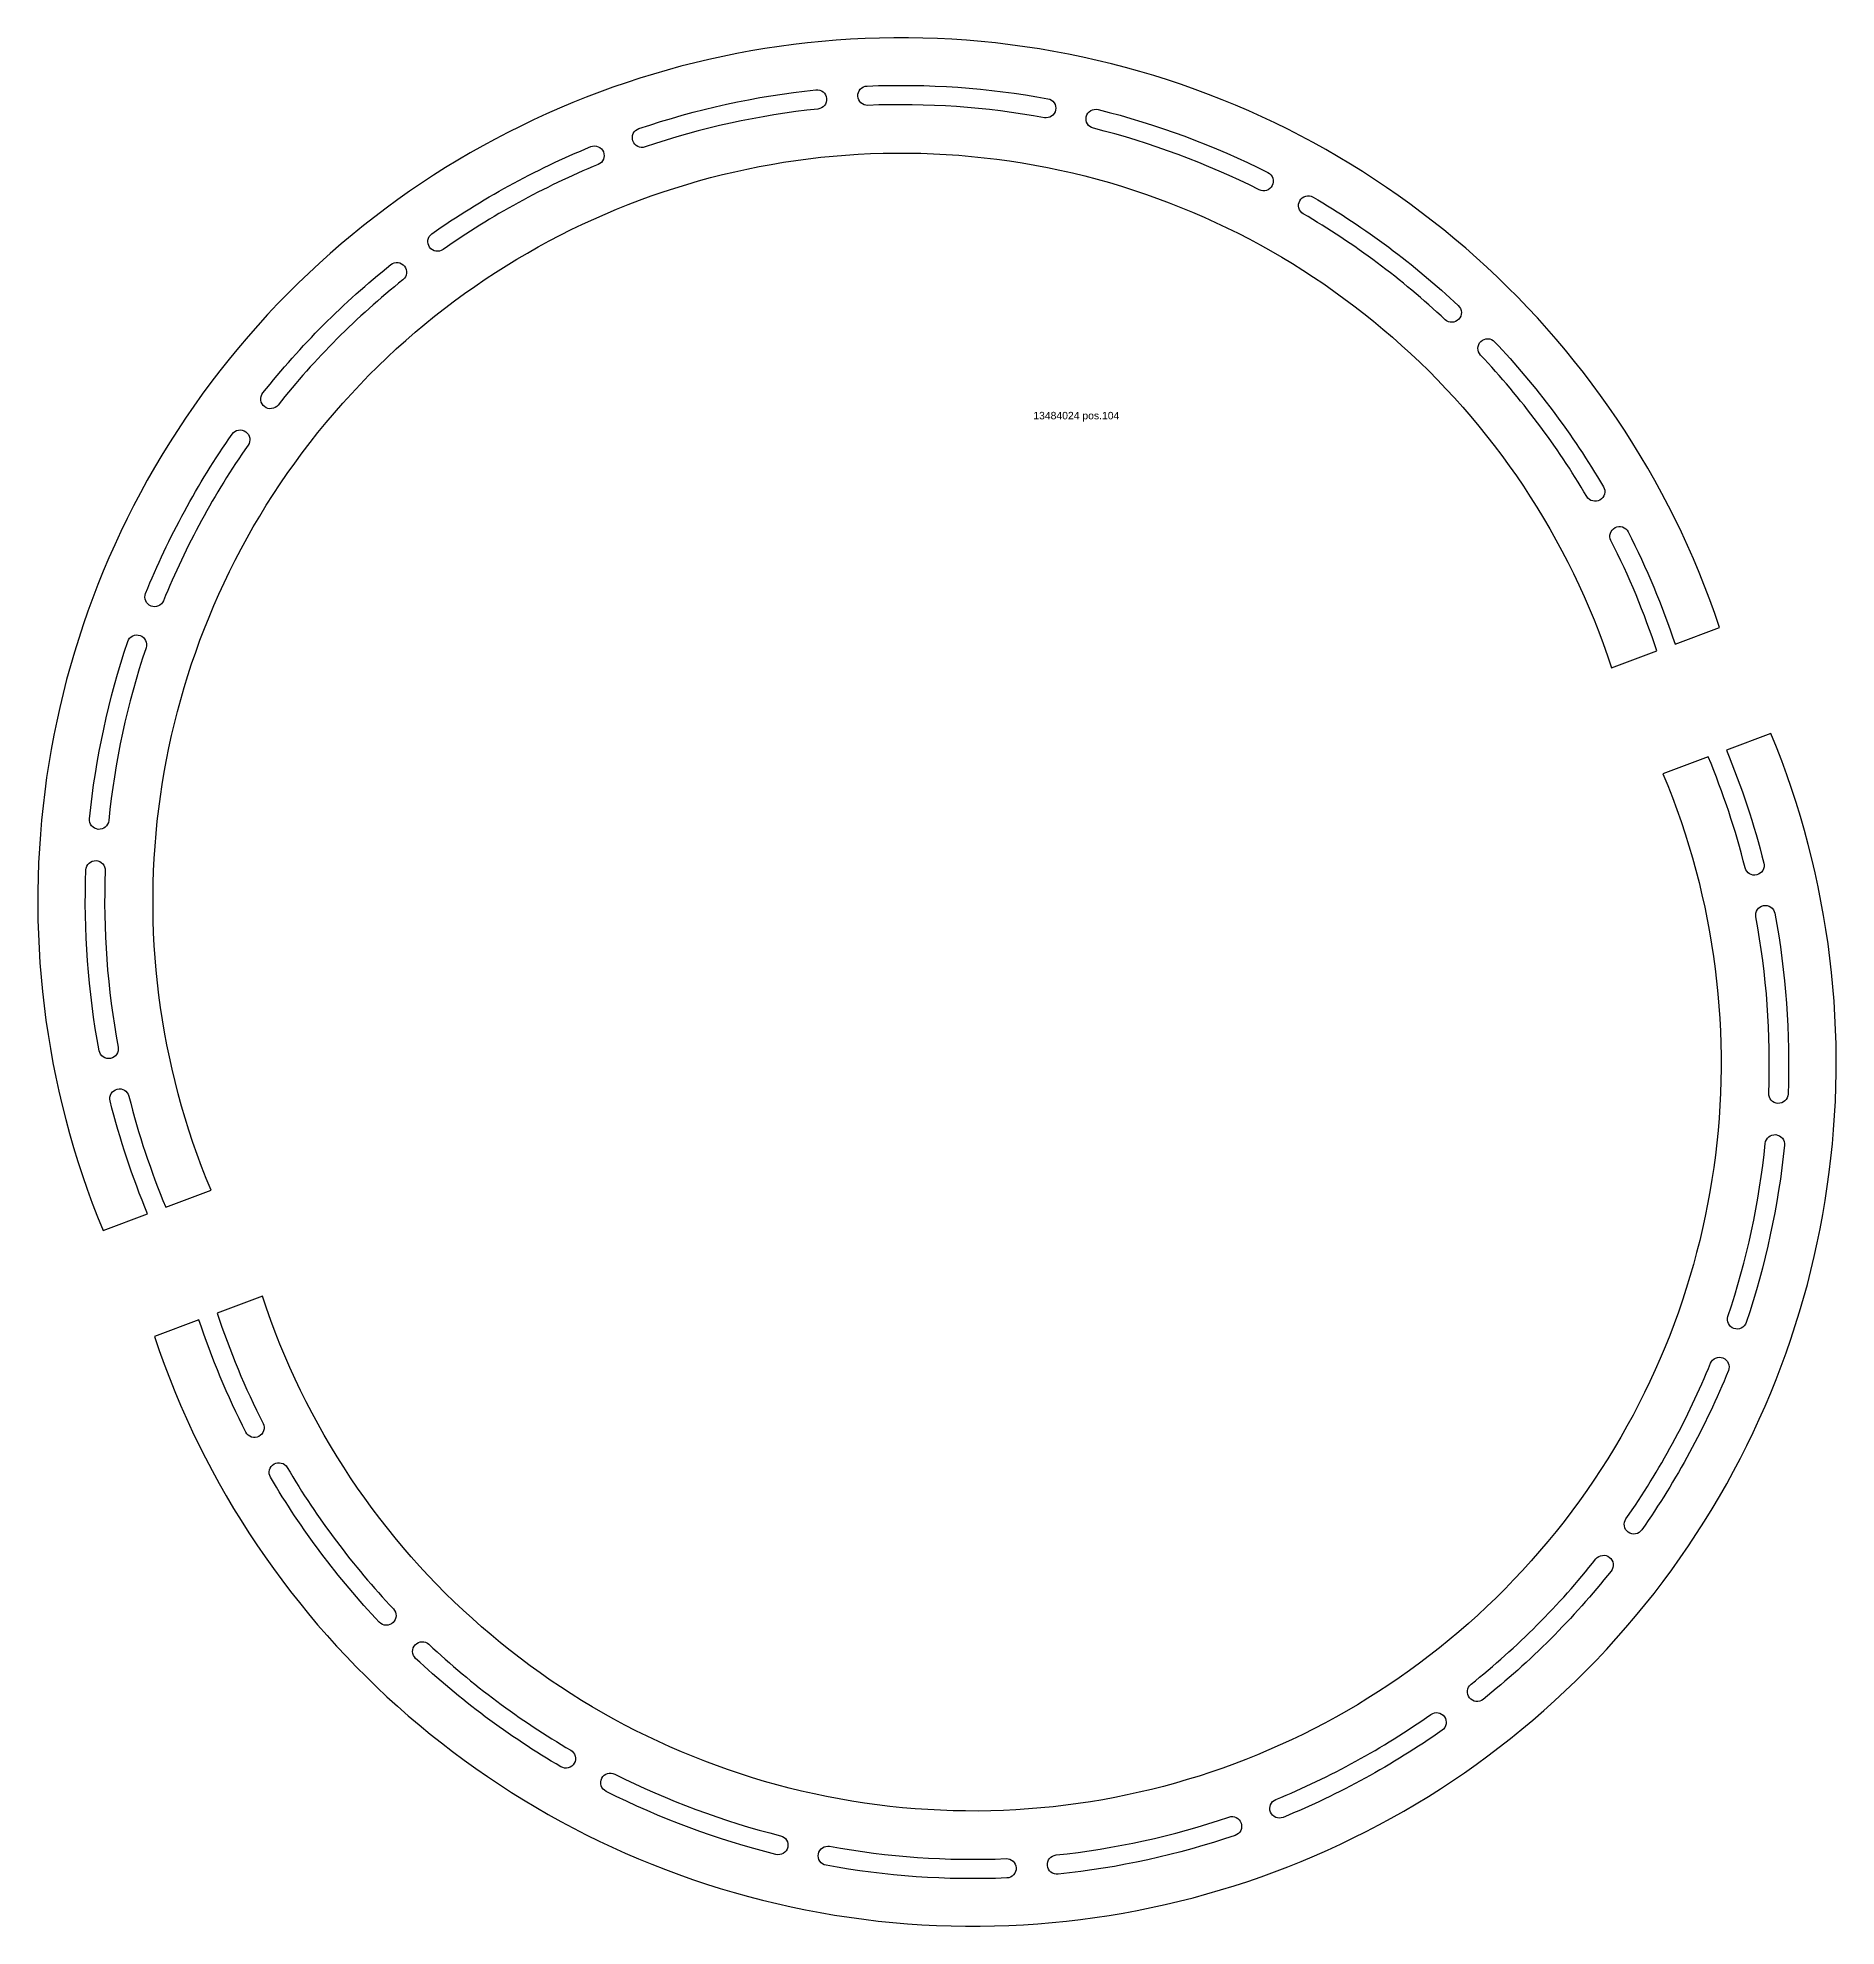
# Model space of a CAD drawing. Header units: millimetres. Extents: x 1338 to 13200, y 110 to 5670.
# Drawn here: x 4305 to 6725, y 110 to 2651 of the extents above; entities that cross this region are included whole.
import ezdxf

# ---------------------------------------------------------------- set-up
doc = ezdxf.new("R2010")
doc.units = ezdxf.units.MM
doc.layers.add('Texto', color=3, linetype='Continuous')
doc.styles.get("Standard").update_dxf_attribs({"font": 'arial.ttf'})

msp = doc.modelspace()

# ---------------------------------------------------------------- linework, layer by layer
for points in [[(4393, 1046.3), (4453, 1068.7, -0.036546), (4402.6, 1220.7, -0.417729), (4412.1, 1236.6), (4412.1, 1236.6, -0.410707), (4427.8, 1227.1, 0.036768), (4477.4, 1077.8), (4538.4, 1100.5, -1.040564), (6423, 1803.2), (6483.9, 1826, 0.037602), (6422.1, 1974.5, -0.410707), (6427.6, 1991.9, -0.417729), (6445.2, 1986.3, -0.03738), (6508.3, 1835.1), (6568.3, 1857.4, 1.035052)], [(5114.1, 2528.6, -0.055723), (5352.3, 2580.9, -0.417729), (5366.6, 2569.1), (5366.6, 2569.1, -0.410707), (5355, 2555, 0.055723), (5122.4, 2504, -0.410707), (5106, 2512, -0.417729)], [(5421.1, 2585.9, -0.055723), (5664.4, 2568.9, -0.417729), (5674.8, 2553.6), (5674.8, 2553.6, -0.410707), (5659.7, 2543.3, 0.055723), (5422.2, 2559.9, -0.410707), (5408.7, 2572.2, -0.417729)], [(5731.9, 2554.3, -0.055723), (5960.6, 2469.5, -0.417729), (5966.2, 2451.9), (5966.2, 2451.9, -0.410707), (5948.9, 2446.2, 0.055723), (5725.6, 2529.1, -0.410707), (5716.1, 2544.7, -0.417729)], [(4835.5, 2387.2, -0.055723), (5049.4, 2504.4, -0.417729), (5066.4, 2497.2), (5066.4, 2497.2, -0.410707), (5059.3, 2480.4, 0.055723), (4850.5, 2365.9, -0.410707), (4832.5, 2369, -0.417729)], [(6021.2, 2436.5, -0.055723), (6216.7, 2290.6, -0.417729), (6217.2, 2272.1), (6217.2, 2272.1, -0.410707), (6198.9, 2271.6, 0.055723), (6008.1, 2414, -0.410707), (6003.4, 2431.7, -0.417729)], [(4608.1, 2173, -0.055723), (4780.3, 2345.7, -0.417729), (4798.7, 2343.6), (4798.7, 2343.6, -0.410707), (4796.6, 2325.4, 0.055723), (4628.5, 2156.8, -0.410707), (4610.3, 2154.6, -0.417729)], [(6265.6, 2241.9, -0.055723), (6412, 2046.9, -0.417729), (6407.3, 2029), (6407.3, 2029, -0.410707), (6389.6, 2033.7, 0.055723), (6246.7, 2224, -0.410707), (6247.1, 2242.3, -0.417729)], [(4450.3, 1903.4, -0.055723), (4566.8, 2117.7, -0.417729), (4585.1, 2120.8), (4585.1, 2120.8, -0.410707), (4588.2, 2102.8, 0.055723), (4474.4, 1893.6, -0.410707), (4457.6, 1886.4, -0.417729)], [(4374.8, 1600.3, -0.055723), (4426.3, 1838.7, -0.417729), (4442.9, 1846.8), (4442.9, 1846.8, -0.410707), (4450.9, 1830.4, 0.055723), (4400.7, 1597.7, -0.410707), (4386.6, 1586, -0.417729)], [(6637.4, 1715), (6577.4, 1692.6, -0.036546), (6627.8, 1540.6, -0.417729), (6618.3, 1524.7), (6618.3, 1524.7, -0.410707), (6602.6, 1534.2, 0.036768), (6553, 1683.6), (6492.1, 1660.8, -1.040564), (4607.4, 958.1), (4546.5, 935.3, 0.037602), (4608.4, 786.8, -0.410707), (4602.8, 769.4, -0.417729), (4585.2, 775, -0.03738), (4522.1, 926.2), (4462.1, 903.9, 1.035052)], [(4387.8, 1288.2, -0.055723), (4370, 1531.4, -0.417729), (4383.6, 1543.9), (4383.6, 1543.9, -0.410707), (4396, 1530.4, 0.055723), (4413.3, 1293, -0.410707), (4403.1, 1277.8, -0.417729)], [(6642.6, 1473.1, -0.055723), (6660.4, 1229.9, -0.417729), (6646.8, 1217.4), (6646.8, 1217.4, -0.410707), (6634.4, 1230.9, 0.055723), (6617.1, 1468.3, -0.410707), (6627.3, 1483.5, -0.417729)], [(6655.6, 1161, -0.055723), (6604.1, 922.6, -0.417729), (6587.5, 914.5), (6587.5, 914.5, -0.410707), (6579.5, 930.9, 0.055723), (6629.7, 1163.6, -0.410707), (6643.8, 1175.3, -0.417729)], [(6580.1, 857.9, -0.055723), (6463.6, 643.7, -0.417729), (6445.3, 640.5), (6445.3, 640.5, -0.410707), (6442.3, 658.5, 0.055723), (6556, 867.7, -0.410707), (6572.8, 874.9, -0.417729)], [(4764.8, 519.4, -0.055723), (4618.4, 714.4, -0.417729), (4623.1, 732.3), (4623.1, 732.3, -0.410707), (4640.8, 727.6, 0.055723), (4783.8, 537.3, -0.410707), (4783.3, 519, -0.417729)], [(6422.3, 588.3, -0.055723), (6250.1, 415.6, -0.417729), (6231.7, 417.7), (6231.7, 417.7, -0.410707), (6233.8, 435.9, 0.055723), (6401.9, 604.5, -0.410707), (6420.1, 606.7, -0.417729)], [(5009.2, 324.9, -0.055723), (4813.7, 470.7, -0.417729), (4813.2, 489.2), (4813.2, 489.2, -0.410707), (4831.5, 489.7, 0.055723), (5022.3, 347.3, -0.410707), (5027.1, 329.6, -0.417729)], [(6194.9, 374.1, -0.055723), (5981, 256.9, -0.417729), (5964, 264.1), (5964, 264.1, -0.410707), (5971.1, 280.9, 0.055723), (6179.9, 395.4, -0.410707), (6198, 392.3, -0.417729)], [(5298.5, 207, -0.055723), (5069.9, 291.9, -0.417729), (5064.2, 309.5), (5064.2, 309.5, -0.410707), (5081.6, 315.1, 0.055723), (5304.8, 232.2, -0.410707), (5314.3, 216.6, -0.417729)], [(5916.4, 232.7, -0.055723), (5678.2, 180.4, -0.417729), (5663.9, 192.2), (5663.9, 192.2, -0.410707), (5675.4, 206.3, 0.055723), (5908, 257.3, -0.410707), (5924.4, 249.3, -0.417729)], [(5609.3, 175.4, -0.055723), (5366, 192.4, -0.417729), (5355.6, 207.7), (5355.6, 207.7, -0.410707), (5370.7, 218, 0.055723), (5608.2, 201.4, -0.410707), (5621.7, 189.1, -0.417729)]]:
    msp.add_lwpolyline(points, format="xyb", close=True)

# ---------------------------------------------------------------- texts
at = {"layer": 'Texto', "insert": (5644.8, 2147.6), "char_height": 10, "attachment_point": 1}
msp.add_mtext_dynamic_manual_height_columns('13484024 pos.104', width=202.606, gutter_width=12.5, heights=[0], dxfattribs=at)

doc.saveas('drawing.dxf')
